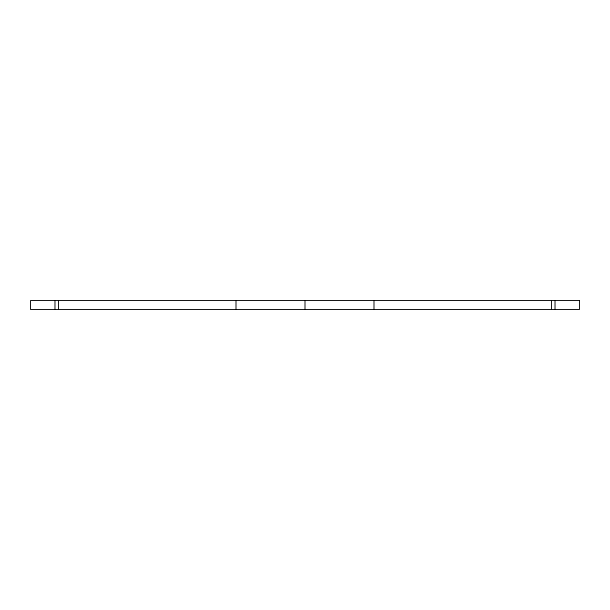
<?xml version="1.0" encoding="UTF-8"?>
<svg xmlns="http://www.w3.org/2000/svg" width="610" height="610" viewBox="0 0 610 610"><rect width="100%" height="100%" fill="white"/><g stroke="black" fill="none" stroke-linecap="round" stroke-linejoin="round"><path stroke-width="0.91" d="M555.024 300.539L555.024 309.461M551.493 300.539L551.493 309.461M373.991 300.539L373.991 309.461M305 300.539L305 309.461M236.001 300.539L236.001 309.461M58.507 300.539L58.507 309.461M54.976 300.539L54.976 309.461M579.5 300.539L30.5 300.539L30.5 309.461L579.5 309.461L579.5 300.539"/></g></svg>
